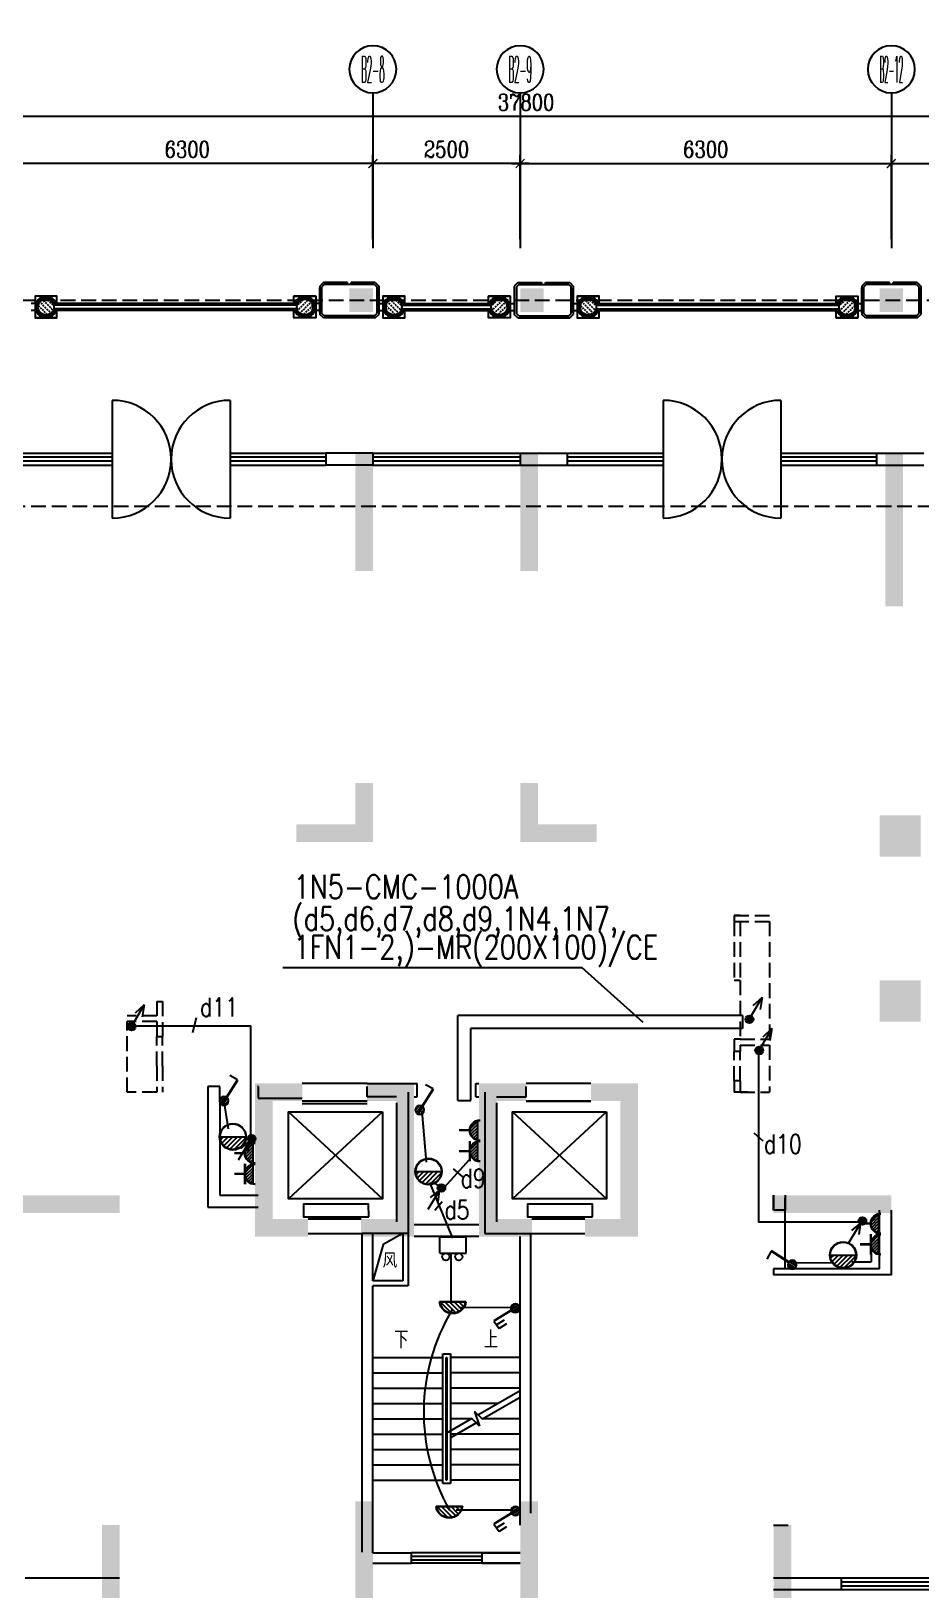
# Model space of a CAD drawing. Extents: x 3476 to 122276, y -94307 to -10307.
# Drawn here: x 74298 to 89398, y -79892 to -53423 of the extents above; entities that cross this region are included whole.
import ezdxf
from ezdxf.enums import TextEntityAlignment as Align

# ---------------------------------------------------------------- set-up
doc = ezdxf.new("R2010")
doc.units = 0
doc.header["$LTSCALE"] = 1000
doc.header["$MEASUREMENT"] = 0
doc.linetypes.add('DASH', pattern=[0.35, 0.25, -0.1])
doc.layers.get('0').update_dxf_attribs({"linetype": 'CONTINUOUS'})
doc.layers.get('DEFPOINTS').update_dxf_attribs({"linetype": 'CONTINUOUS'})
for name, color, linetype in [('AXIS', 7, 'CONTINUOUS'), ('AXIS_TEXT', 7, 'CONTINUOUS'), ('COLU', 2, 'CONTINUOUS'), ('COLUMN', 252, 'CONTINUOUS'), ('DJ', 4, 'CONTINUOUS'), ('KT', 7, 'CONTINUOUS'), ('STAIR', 7, 'CONTINUOUS'), ('WALL', 7, 'CONTINUOUS'), ('WINDOW', 7, 'CONTINUOUS'), ('WIRE', 1, 'CONTINUOUS'), ('信箱', 7, 'CONTINUOUS'), ('文字', 7, 'CONTINUOUS'), ('柱', 252, 'CONTINUOUS'), ('空调位', 7, 'CONTINUOUS'), ('首层', 7, 'CONTINUOUS')]:
    doc.layers.add(name, color=color, linetype=linetype)
doc.styles.add('_HZTXT', font='txt.shx', dxfattribs={"width": 0.8, "bigfont": 'hztxt.shx'})
doc.styles.add('COMPLEX', font='COMPLEX.shx', dxfattribs={"width": 0.8})
doc.styles.add('DIM_FONT', font='romanc.shx', dxfattribs={"width": 0.8})
doc.styles.add('HZTXT', font='txt.shx', dxfattribs={"width": 0.5, "bigfont": 'hztxt.shx'})
doc.dimstyles.new('S100', dxfattribs={"dimtxt": 280, "dimasz": 150, "dimexe": 150, "dimexo": 150, "dimgap": 100, "dimtad": 1, "dimdec": 0, "dimzin": 0, "dimdsep": 46, "dimtxsty": 'DIM_FONT', "dimblk": '_DIMX', "dimblk1": 'ARCHTICK', "dimblk2": 'ARCHTICK', "dimsah": 1, "dimcen": 0.09, "dimdle": 150, "dimclrt": 7, "dimadec": 0, "dimazin": 0, "dimtfac": 1, "dimtdec": 0, "dimtix": 1, "dimtmove": 2, "dimatfit": 3, "dimldrblk": 'ARCHTICK', "dimfxl": 0, "dimtolj": 1, "dimtzin": 0, "dimarcsym": 0})

# ---------------------------------------------------------------- blocks, each defined once
blk = doc.blocks.new('_FZH')
blk.add_solid([(-0.5, -0.5), (0.5, -0.5), (-0.5, 0.5), (0.5, 0.5)])
blk = doc.blocks.new('_AXISO')
blk.add_circle((0, 0), 0.5)
at = {"layer": 'AXIS_TEXT', "style": 'COMPLEX', "width": 1.041667}
blk.add_attdef('A', text='', height=0.56, dxfattribs=at).set_placement((-0.25, -0.28), (0.25, -0.28), align=Align.FIT)
blk = doc.blocks.new('_ARCHTICK')
at = {"color": 0, "linetype": 'ByBlock', "const_width": 0.15}
blk.add_lwpolyline([(-0.5, -0.5), (0.5, 0.5)], dxfattribs=at)
blk = doc.blocks.new('*D854')
at = {"color": 0, "linetype": 'ByBlock'}
for p, q in [((63798, -76997), (63798, -74760)), ((101598, -76997), (101598, -74760)), ((101748, -74910), (63648, -74910))]:
    blk.add_line(p, q, dxfattribs=at)
at = {"layer": 'DEFPOINTS', "color": 0, "linetype": 'ByBlock'}
for p in [(63798, -74910), (63798, -77147), (101598, -77147)]:
    blk.add_point(p, dxfattribs=at)
at = {"color": 0, "linetype": 'ByBlock', "xscale": 150, "yscale": 150, "zscale": 150, "rotation": 180}
blk.add_blockref('_ARCHTICK', (63798, -74910), dxfattribs=at)
at = {"color": 0, "linetype": 'ByBlock', "xscale": 150, "yscale": 150, "zscale": 150}
blk.add_blockref('_ARCHTICK', (101598, -74910), dxfattribs=at)
at = {"color": 7, "linetype": 'ByBlock', "insert": (82698, -74670), "char_height": 280, "attachment_point": 5, "style": 'DIM_FONT'}
blk.add_mtext('\\A1;37800', dxfattribs=at)
blk = doc.blocks.new('_DIMX')
blk.add_line((-150, 0), (150, 0))
at = {"const_width": 50}
blk.add_lwpolyline([(-70, -70), (70, 70)], dxfattribs=at)
blk = doc.blocks.new('*D857')
at = {"color": 0, "linetype": 'ByBlock'}
for p, q in [((80098, -76997), (80098, -75560)), ((82598, -76997), (82598, -75560)), ((82748, -75710), (79948, -75710))]:
    blk.add_line(p, q, dxfattribs=at)
at = {"layer": 'DEFPOINTS', "color": 0, "linetype": 'ByBlock'}
for p in [(80098, -75710), (80098, -77147), (82598, -77147)]:
    blk.add_point(p, dxfattribs=at)
at = {"color": 0, "linetype": 'ByBlock', "xscale": 150, "yscale": 150, "zscale": 150, "rotation": 180}
blk.add_blockref('_ARCHTICK', (80098, -75710), dxfattribs=at)
at = {"color": 0, "linetype": 'ByBlock', "xscale": 150, "yscale": 150, "zscale": 150}
blk.add_blockref('_ARCHTICK', (82598, -75710), dxfattribs=at)
at = {"color": 7, "linetype": 'ByBlock', "insert": (81348, -75470), "char_height": 280, "attachment_point": 5, "style": 'DIM_FONT'}
blk.add_mtext('\\A1;2500', dxfattribs=at)
blk = doc.blocks.new('*D860')
at = {"color": 0, "linetype": 'ByBlock'}
for p, q in [((82598, -76997), (82598, -75560)), ((88898, -76997), (88898, -75560)), ((82448, -75710), (89048, -75710))]:
    blk.add_line(p, q, dxfattribs=at)
at = {"layer": 'DEFPOINTS', "color": 0, "linetype": 'ByBlock'}
for p in [(88898, -75710), (82598, -77147), (88898, -77147)]:
    blk.add_point(p, dxfattribs=at)
at = {"color": 0, "linetype": 'ByBlock', "xscale": 150, "yscale": 150, "zscale": 150, "rotation": 180}
blk.add_blockref('_ARCHTICK', (82598, -75710), dxfattribs=at)
at = {"color": 0, "linetype": 'ByBlock', "xscale": 150, "yscale": 150, "zscale": 150}
blk.add_blockref('_ARCHTICK', (88898, -75710), dxfattribs=at)
at = {"color": 7, "linetype": 'ByBlock', "insert": (85748, -75470), "char_height": 280, "attachment_point": 5, "style": 'DIM_FONT'}
blk.add_mtext('\\A1;6300', dxfattribs=at)
blk = doc.blocks.new('*D861')
at = {"color": 0, "linetype": 'ByBlock'}
for p, q in [((88898, -76997), (88898, -75560)), ((94998, -76997), (94998, -75560)), ((88748, -75710), (95148, -75710))]:
    blk.add_line(p, q, dxfattribs=at)
at = {"layer": 'DEFPOINTS', "color": 0, "linetype": 'ByBlock'}
for p in [(94998, -75710), (88898, -77147), (94998, -77147)]:
    blk.add_point(p, dxfattribs=at)
at = {"color": 0, "linetype": 'ByBlock', "xscale": 150, "yscale": 150, "zscale": 150, "rotation": 180}
blk.add_blockref('_ARCHTICK', (88898, -75710), dxfattribs=at)
at = {"color": 0, "linetype": 'ByBlock', "xscale": 150, "yscale": 150, "zscale": 150}
blk.add_blockref('_ARCHTICK', (94998, -75710), dxfattribs=at)
at = {"color": 7, "linetype": 'ByBlock', "insert": (91948, -75470), "char_height": 280, "attachment_point": 5, "style": 'DIM_FONT'}
blk.add_mtext('\\A1;6100', dxfattribs=at)
blk = doc.blocks.new('*D862')
at = {"color": 0, "linetype": 'ByBlock'}
for p, q in [((73798, -76997), (73798, -75560)), ((80098, -76997), (80098, -75560)), ((80248, -75710), (73648, -75710))]:
    blk.add_line(p, q, dxfattribs=at)
at = {"layer": 'DEFPOINTS', "color": 0, "linetype": 'ByBlock'}
for p in [(73798, -75710), (73798, -77147), (80098, -77147)]:
    blk.add_point(p, dxfattribs=at)
at = {"color": 0, "linetype": 'ByBlock', "xscale": 150, "yscale": 150, "zscale": 150, "rotation": 180}
blk.add_blockref('_ARCHTICK', (73798, -75710), dxfattribs=at)
at = {"color": 0, "linetype": 'ByBlock', "xscale": 150, "yscale": 150, "zscale": 150}
blk.add_blockref('_ARCHTICK', (80098, -75710), dxfattribs=at)
at = {"color": 7, "linetype": 'ByBlock', "insert": (76948, -75470), "char_height": 280, "attachment_point": 5, "style": 'DIM_FONT'}
blk.add_mtext('\\A1;6300', dxfattribs=at)
blk = doc.blocks.new('M_B0OPK')
for p, q in [((-0.5, 0.5), (0.5, 0.5)), ((0.5, 0.167), (-0.5, 0.167)), ((0.5, -0.167), (-0.5, -0.167)), ((-0.5, -0.5), (0.5, -0.5))]:
    blk.add_line(p, q)
blk = doc.blocks.new('*X707')
at = {"color": 0}
for p, q in [((-273, -61), (-246, -34)), ((-244, -138), (-140, -34)), ((-198, -198), (-34, -34)), ((-138, -244), (71, -35)), ((-61, -273), (177, -35)), ((41, -277), (283, -36))]:
    blk.add_line(p, q, dxfattribs=at)
blk = doc.blocks.new('K2211')
for p, q in [((-2.94, -0.33), (2.94, -0.35)), ((-2.94, -0.43), (2.94, -0.45))]:
    blk.add_line(p, q)
for radius, start, end in [(2.96, 186.3827, 353.1593), (2.86, 186.615, 352.9271)]:
    blk.add_arc((0, 0), radius, start, end)
at = {"xscale": 0.0098684210526315, "yscale": 0.0098684210526315, "zscale": 0.0098684210526315}
blk.add_blockref('*X707', (0, 0), dxfattribs=at)
blk = doc.blocks.new('吸顶灯')
at = {"layer": 'DJ', "xscale": -76.03200000000001, "yscale": 76.03200000000001, "zscale": 76.03200000000001}
blk.add_blockref('K2211', (-109, 374), dxfattribs=at)
blk = doc.blocks.new('应急灯')
at = {"layer": 'DJ'}
for p, q in [((-42, 627), (-42, 178)), ((-42, 627), (238, 627)), ((238, 627), (238, 178)), ((-42, 178), (238, 178))]:
    blk.add_line(p, q, dxfattribs=at)
for centre in [(-103, 524), (-103, 304)]:
    blk.add_circle(centre, 61.2, dxfattribs=at)
blk = doc.blocks.new('*X715')
at = {"color": 0}
for p, q in [((-100, 254), (-4, 350)), ((-85, 198), (52, 335)), ((-49, 163), (87, 299)), ((9, 150), (100, 241))]:
    blk.add_line(p, q, dxfattribs=at)
blk = doc.blocks.new('K2361')
for p, q in [((0.63, 1.76), (3.86, 4.99)), ((0.7, 1.68), (3.94, 4.92)), ((3.94, 4.92), (5.24, 3.43))]:
    blk.add_line(p, q)
blk.add_circle((0, 0.99), 0.987)
at = {"xscale": 0.0098684210526315, "yscale": 0.0098684210526315, "zscale": 0.0098684210526315}
blk.add_blockref('*X715', (0, -1.48), dxfattribs=at)
blk = doc.blocks.new('开关E')
at = {"layer": 'DJ'}
for p, q in [((-199, 218), (-305, 112)), ((-150, 162), (-256, 56))]:
    blk.add_line(p, q, dxfattribs=at)
at = {"layer": 'DJ', "xscale": 76.142592, "yscale": 76.142592, "zscale": 76.142592, "rotation": 180}
blk.add_blockref('K2361', (94, 374), dxfattribs=at)
blk = doc.blocks.new('*X748')
at = {"color": 0}
for p, q in [((-290, -78), (-212, 0)), ((-258, -152), (-106, 0)), ((-212, -212), (0, 0)), ((-152, -258), (106, 0)), ((-78, -290), (212, 0)), ((19, -299), (299, -19))]:
    blk.add_line(p, q, dxfattribs=at)
blk = doc.blocks.new('K2235')
blk.add_line((-2.96, 0), (2.96, 0))
for radius in [2.96, 2.86]:
    blk.add_circle((0, 0), radius)
at = {"xscale": 0.0098684210526315, "yscale": 0.0098684210526315, "zscale": 0.0098684210526315}
blk.add_blockref('*X748', (0, 0), dxfattribs=at)
blk = doc.blocks.new('A$C4FDD7255')
at = {"layer": 'DJ', "xscale": 76.03200000000001, "yscale": 76.03200000000001, "zscale": 76.03200000000001}
blk.add_blockref('K2235', (225, 225), dxfattribs=at)
blk = doc.blocks.new('*X710')
at = {"color": 0}
for p, q in [((-263, -529), (-33, -299)), ((-229, -406), (-188, -365)), ((-175, -529), (53, -301)), ((-87, -529), (121, -321)), ((2, -529), (178, -353)), ((90, -529), (224, -394)), ((179, -529), (262, -445)), ((267, -529), (289, -507))]:
    blk.add_line(p, q, dxfattribs=at)
blk = doc.blocks.new('K2303')
for p, q in [((-0.03, -2.63), (-0.03, 0.03)), ((0.07, -2.63), (0.07, 0.03)), ((-2.57, -4.69), (2.62, -4.69))]:
    blk.add_line(p, q)
for radius in [2.66, 2.56]:
    blk.add_arc((0.02, -5.3), radius, 0, 180)
at = {"xscale": 0.00888157894736835, "yscale": 0.00888157894736835, "zscale": 0.00888157894736835}
blk.add_blockref('*X710', (0, 0), dxfattribs=at)
blk = doc.blocks.new('*X712')
at = {"color": 0}
for p, q in [((-263, -529), (-33, -299)), ((-229, -406), (-188, -365)), ((-175, -529), (53, -301)), ((-87, -529), (121, -321)), ((2, -529), (178, -353)), ((90, -529), (224, -394)), ((179, -529), (262, -445)), ((267, -529), (289, -507))]:
    blk.add_line(p, q, dxfattribs=at)
blk = doc.blocks.new('K2307')
for p, q in [((-0.03, -2.63), (-0.03, 0.03)), ((0.07, -2.63), (0.07, 0.03)), ((-2.62, -2.6), (2.57, -2.6)), ((-2.62, -2.7), (2.57, -2.7)), ((-2.57, -4.69), (2.62, -4.69))]:
    blk.add_line(p, q)
for radius in [2.66, 2.56]:
    blk.add_arc((0.02, -5.3), radius, 0, 180)
at = {"xscale": 0.00888157894736835, "yscale": 0.00888157894736835, "zscale": 0.00888157894736835}
blk.add_blockref('*X712', (0, 0), dxfattribs=at)
blk = doc.blocks.new('插座')
at = {"layer": 'DJ', "xscale": 66.096, "yscale": 66.096, "zscale": 66.096, "rotation": 270}
for name, p in [('K2303', (-175, 270)), ('K2307', (-175, -84))]:
    blk.add_blockref(name, p, dxfattribs=at)
blk = doc.blocks.new('单极开关')
at = {"layer": 'DJ', "xscale": -76.142592, "yscale": 76.142592, "zscale": 76.142592, "rotation": 180.0000000000094}
blk.add_blockref('K2361', (-170, 90), dxfattribs=at)
blk = doc.blocks.new('111')
at = {"layer": 'DJ'}
for p, q in [((-101, 128), (89, 450)), ((89, 450), (-66, 307)), ((89, 450), (53, 247))]:
    blk.add_line(p, q, dxfattribs=at)
at = {"layer": 'DJ', "const_width": 67.2}
blk.add_lwpolyline([(-162, 82, 1), (-95, 82, 1)], format="xyb", close=True, dxfattribs=at)
at = {"layer": 'DJ'}
blk.add_circle((-126, 79), 67.2, dxfattribs=at)
blk = doc.blocks.new('1111')
at = {"layer": 'DJ'}
for p, q in [((-62, 71), (-254, -245)), ((-80, 65), (-212, -43)), ((-63, 62), (-86, -112))]:
    blk.add_line(p, q, dxfattribs=at)
at = {"layer": 'DJ', "const_width": 65.3}
blk.add_lwpolyline([(-58, 122, 1), (7, 122, 1)], format="xyb", close=True, dxfattribs=at)
at = {"layer": 'DJ'}
blk.add_circle((-23, 120), 65.3, dxfattribs=at)

msp = doc.modelspace()

# ---------------------------------------------------------------- hatches: boundary and pattern name
h = msp.add_hatch()
h.set_pattern_fill('天然石材', color=256, scale=244.712991, angle=180, style=0)
h.set_pattern_definition([(315, (137922.86, -59424.4), (-432.5955, -432.5955), []), (315, (137966.12, -59424.41), (-43.259554, -43.259554), [30.589124, -15.29456])])
h.paths.add_polyline_path([(74684.8, -58107.3, 1), (74414.8, -58107.3, 1)])
h = msp.add_hatch()
h.set_pattern_fill('天然石材', color=256, scale=244.712991, angle=180, style=0)
h.set_pattern_definition([(225, (15570.3, -59424.4), (432.5955, -432.5955), []), (225, (15527.024, -59424.41), (43.259554, -43.259554), [30.589124, -15.29456])])
h.paths.add_polyline_path([(79078.3, -58107.3, 1), (78808.3, -58107.3, 1)])
h = msp.add_hatch()
h.set_pattern_fill('天然石材', color=256, scale=244.712991, angle=180, style=0)
h.set_pattern_definition([(315, (143826.16, -59424.4), (-432.5955, -432.5955), []), (315, (143869.42, -59424.41), (-43.259554, -43.259554), [30.589124, -15.29456])])
h.paths.add_polyline_path([(80588.1, -58107.3, 1), (80318.1, -58107.3, 1)])
h = msp.add_hatch()
h.set_pattern_fill('天然石材', color=256, scale=244.712991, angle=180, style=0)
h.set_pattern_definition([(225, (18870.3, -59424.4), (432.5955, -432.5955), []), (225, (18827.024, -59424.41), (43.259554, -43.259554), [30.589124, -15.29456])])
h.paths.add_polyline_path([(82378.3, -58107.3, 1), (82108.3, -58107.3, 1)])
h = msp.add_hatch()
h.set_pattern_fill('天然石材', color=256, scale=244.712991, angle=180, style=0)
h.set_pattern_definition([(315, (147126.16, -59424.4), (-432.5955, -432.5955), []), (315, (147169.42, -59424.41), (-43.259554, -43.259554), [30.589124, -15.29456])])
h.paths.add_polyline_path([(83888.1, -58107.3, 1), (83618.1, -58107.3, 1)])
h = msp.add_hatch()
h.set_pattern_fill('天然石材', color=256, scale=244.712991, angle=180, style=0)
h.set_pattern_definition([(225, (24773.6, -59424.4), (432.5955, -432.5955), []), (225, (24730.324, -59424.41), (43.259554, -43.259554), [30.589124, -15.29456])])
h.paths.add_polyline_path([(88281.6, -58107.3, 1), (88011.6, -58107.3, 1)])
at = {"layer": '柱'}
h = msp.add_hatch(color=256, dxfattribs=at)
h.paths.add_polyline_path([(79798.2, -66192.3), (80098.2, -66192.3), (80098.2, -67192.3), (78798.2, -67192.3), (78798.2, -66892.3), (79798.2, -66892.3)])
h.paths.add_polyline_path([(64298.2, -60592.3), (63798.2, -60592.3), (63798.2, -63592.3), (64098.2, -63592.3), (64098.2, -60892.3), (64298.2, -60892.3)])
h.paths.add_polyline_path([(63798.2, -68192.3), (64098.2, -68192.3), (64098.2, -69692.3), (64298.2, -69692.3), (64298.2, -69992.3), (63798.2, -69992.3)])
h.paths.add_polyline_path([(70398.2, -73192.3), (70898.2, -73192.3), (70898.2, -75182.3), (70598.2, -75182.3), (70598.2, -73492.3), (70398.2, -73492.3)])
h.paths.add_polyline_path([(66398.2, -77892.3), (66698.2, -77892.3), (66698.2, -79592.3), (67048.2, -79592.3), (67048.2, -79892.3), (66398.2, -79892.3)])
h.paths.add_polyline_path([(66898.2, -74392.3), (66398.2, -74392.3), (66398.2, -75992.3), (66698.2, -75992.3), (66698.2, -74692.3), (66898.2, -74692.3)])
h.paths.add_polyline_path([(69598.2, -79592.3), (69598.2, -79892.3), (70998.2, -79892.3), (70998.2, -79592.3), (70398.2, -79592.3), (70398.2, -78892.3), (70098.2, -78892.3), (70098.2, -79592.3)])
h.paths.add_polyline_path([(75498.2, -78792.3), (75798.2, -78792.3), (75798.2, -80392.3), (75498.2, -80392.3)])
h.paths.add_polyline_path([(67498.2, -67442.3), (68198.2, -67442.3), (68198.2, -66742.3), (67498.2, -66742.3)])
h.paths.add_polyline_path([(67498.2, -70242.3), (68198.2, -70242.3), (68198.2, -69542.3), (67498.2, -69542.3)])
h.paths.add_polyline_path([(67198.2, -60592.3), (67998.2, -60592.3), (67998.2, -61892.3), (67998.2, -62092.3), (67698.2, -62092.3), (67698.2, -60892.3), (67198.2, -60892.3)])
h.paths.add_polyline_path([(75798.2, -73192.3), (75798.2, -73492.3), (73798.2, -73492.3), (73798.2, -73192.3)])
h.paths.add_polyline_path([(73298.2, -70242.3), (73998.2, -70242.3), (73998.2, -69542.3), (73298.2, -69542.3)])
h.paths.add_polyline_path([(73298.2, -67442.3), (73998.2, -67442.3), (73998.2, -66742.3), (73298.2, -66742.3)])
h.paths.add_polyline_path([(78898.2, -71592.3), (78898.2, -71292.3), (78098.2, -71292.3), (78098.2, -73892.3), (78998.2, -73892.3), (78998.2, -73592.3), (78398.2, -73592.3), (78398.2, -71592.3)])
h.paths.add_polyline_path([(78398.2, -71592.3), (78398.2, -73592.3)], flags=16)
h.paths.add_polyline_path([(73598.2, -63192.3), (73898.2, -63192.3), (73898.2, -60592.3), (73598.2, -60592.3)])
h.paths.add_polyline_path([(95498.2, -60592.3), (94698.2, -60592.3), (94698.2, -61892.3), (94698.2, -62092.3), (94998.2, -62092.3), (94998.2, -60892.3), (95498.2, -60892.3)])
h.paths.add_polyline_path([(95198.2, -67442.3), (94498.2, -67442.3), (94498.2, -66742.3), (95198.2, -66742.3)])
h.paths.add_polyline_path([(95198.2, -70242.3), (94498.2, -70242.3), (94498.2, -69542.3), (95198.2, -69542.3)])
h.paths.add_polyline_path([(92298.2, -73192.3), (91798.2, -73192.3), (91798.2, -75182.3), (92098.2, -75182.3), (92098.2, -73492.3), (92298.2, -73492.3)])
h.paths.add_polyline_path([(87198.2, -78792.3), (86898.2, -78792.3), (86898.2, -80392.3), (87198.2, -80392.3)])
h.paths.add_polyline_path([(82898.2, -78392.3), (82598.2, -78392.3), (82598.2, -80392.3), (82898.2, -80392.3)])
h.paths.add_polyline_path([(79798.2, -78392.3), (80098.2, -78392.3), (80098.2, -80392.3), (79798.2, -80392.3)])
h.paths.add_polyline_path([(93098.2, -79592.3), (93098.2, -79892.3), (91698.2, -79892.3), (91698.2, -79592.3), (92298.2, -79592.3), (92298.2, -78892.3), (92598.2, -78892.3), (92598.2, -79592.3)])
h.paths.add_polyline_path([(86898.2, -73192.3), (86898.2, -73492.3), (88898.2, -73492.3), (88898.2, -73192.3)])
h.paths.add_polyline_path([(82898.2, -66192.3), (82598.2, -66192.3), (82598.2, -67192.3), (83898.2, -67192.3), (83898.2, -66892.3), (82898.2, -66892.3)])
h.paths.add_polyline_path([(79998.2, -71592.3), (79998.2, -71292.3), (80798.2, -71292.3), (80798.2, -73892.3), (79898.2, -73892.3), (79898.2, -73592.3), (80498.2, -73592.3), (80498.2, -71592.3)])
h.paths.add_polyline_path([(82698.2, -71592.3), (82698.2, -71292.3), (81898.2, -71292.3), (81898.2, -73892.3), (82798.2, -73892.3), (82798.2, -73592.3), (82198.2, -73592.3), (82198.2, -71592.3)])
h.paths.add_polyline_path([(84298.2, -71592.3), (84298.2, -73592.3)], flags=16)
h.paths.add_polyline_path([(83798.2, -71592.3), (83798.2, -71292.3), (84598.2, -71292.3), (84598.2, -73892.3), (83698.2, -73892.3), (83698.2, -73592.3), (84298.2, -73592.3), (84298.2, -71592.3)])
h.paths.add_polyline_path([(79798.2, -62592.3), (80098.2, -62592.3), (80098.2, -60592.3), (79798.2, -60592.3)])
h.paths.add_polyline_path([(82898.2, -62592.3), (82598.2, -62592.3), (82598.2, -60592.3), (82898.2, -60592.3)])
h.paths.add_polyline_path([(89398.2, -70242.3), (88698.2, -70242.3), (88698.2, -69542.3), (89398.2, -69542.3)])
h.paths.add_polyline_path([(89398.2, -67442.3), (88698.2, -67442.3), (88698.2, -66742.3), (89398.2, -66742.3)])
h.paths.add_polyline_path([(89098.2, -63192.3), (88798.2, -63192.3), (88798.2, -60592.3), (89098.2, -60592.3)])
h.paths.add_polyline_path([(96298.2, -77892.3), (95998.2, -77892.3), (95998.2, -79592.3), (95648.2, -79592.3), (95648.2, -79892.3), (96298.2, -79892.3)])
h.paths.add_polyline_path([(95798.2, -74392.3), (96298.2, -74392.3), (96298.2, -75992.3), (95998.2, -75992.3), (95998.2, -74692.3), (95798.2, -74692.3)])
h.paths.add_polyline_path([(98398.2, -60592.3), (98898.2, -60592.3), (98898.2, -63592.3), (98598.2, -63592.3), (98598.2, -60892.3), (98398.2, -60892.3)])
h.paths.add_polyline_path([(98898.2, -68192.3), (98598.2, -68192.3), (98598.2, -69692.3), (98398.2, -69692.3), (98398.2, -69992.3), (98898.2, -69992.3)])
edge = h.paths.add_edge_path()
edge.add_line((61332.4, -60592.3), (99929, -60592.3))
edge = h.paths.add_edge_path()
edge.add_line((98898.2, -82697.2), (98898.2, -56401.3))

# ---------------------------------------------------------------- linework, layer by layer
for p, q in [((74734.7, -57922.4), (74364.9, -57922.4)), ((79128.2, -57922.4), (78758.4, -57922.4)), ((80268.2, -57922.4), (80638, -57922.4)), ((82428.2, -57922.4), (82058.4, -57922.4)), ((83568.2, -57922.4), (83938, -57922.4)), ((87961.7, -57922.4), (88331.5, -57922.4)), ((74734.7, -58292.2), (74364.9, -58292.2)), ((79128.2, -58292.2), (78758.4, -58292.2)), ((80268.2, -58292.2), (80638, -58292.2)), ((82428.2, -58292.2), (82058.4, -58292.2)), ((83568.2, -58292.2), (83938, -58292.2)), ((87961.7, -58292.2), (88331.5, -58292.2)), ((75673.2, -59692.5), (75673.2, -61692.5)), ((77673.2, -59692.5), (77673.2, -61692.5)), ((85023.2, -59692.5), (85023.2, -61692.5)), ((87023.2, -59692.5), (87023.2, -61692.5)), ((80098.2, -60592.3), (82598.2, -60592.3)), ((82598.2, -60659.1), (80098.2, -60659.1)), ((82598.2, -60725.9), (80098.2, -60725.9)), ((80098.2, -60792.7), (82598.2, -60792.7)), ((81948.2, -79262.3), (80748.2, -79262.3)), ((80748.2, -79322.3), (81948.2, -79322.3)), ((80748.2, -79382.3), (81948.2, -79382.3)), ((81948.2, -79442.3), (80748.2, -79442.3)), ((90548.2, -79692.3), (88048.2, -79692.3)), ((88048.2, -79759), (90548.2, -79759)), ((88048.2, -79825.7), (90548.2, -79825.7)), ((90548.2, -79892.3), (88048.2, -79892.3))]:
    msp.add_line(p, q)
for points in [[(74734.7, -58077.4), (74734.7, -57922.4), (74364.9, -57922.4), (74364.9, -58292.2), (74734.7, -58292.2), (74734.7, -58137.4)], [(78758.4, -58077.4), (78758.4, -57922.4), (79128.2, -57922.4), (79128.2, -58292.2), (78758.4, -58292.2), (78758.4, -58137.4)], [(80638, -58077.4), (80638, -57922.4), (80268.2, -57922.4), (80268.2, -58292.2), (80638, -58292.2), (80638, -58137.4)], [(82058.4, -58077.4), (82058.4, -57922.4), (82428.2, -57922.4), (82428.2, -58292.2), (82058.4, -58292.2), (82058.4, -58137.4)], [(83938, -58077.4), (83938, -57922.4), (83568.2, -57922.4), (83568.2, -58292.2), (83938, -58292.2), (83938, -58137.4)], [(87961.7, -58077.4), (87961.7, -57922.4), (88331.5, -57922.4), (88331.5, -58292.2), (87961.7, -58292.2), (87961.7, -58137.4)]]:
    msp.add_lwpolyline(points)
for centre in [(74549.8, -58107.3), (78943.3, -58107.3), (80453.1, -58107.3), (82243.3, -58107.3), (83753.1, -58107.3), (88146.6, -58107.3)]:
    msp.add_circle(centre, 135)
for centre, radius, start, end in [((74549.8, -58107.3), 180.2, 9.56143, 350.39278), ((74549.8, -58107.3), 165.2, 10.43901, 349.5109), ((74549.8, -58107.3), 160.2, 10.76869, 349.1796), ((74549.8, -58107.3), 144.8, 11.92953, 348.01304), ((78943.3, -58107.3), 180.2, 189.60722, 170.43857), ((78943.3, -58107.3), 165.2, 190.4891, 169.56099), ((78943.3, -58107.3), 160.2, 190.8204, 169.23131), ((78943.3, -58107.3), 144.8, 191.98696, 168.07047), ((80453.1, -58107.3), 180.2, 9.56143, 350.39278), ((80453.1, -58107.3), 165.2, 10.43901, 349.5109), ((80453.1, -58107.3), 160.2, 10.76869, 349.1796), ((80453.1, -58107.3), 144.8, 11.92953, 348.01304), ((82243.3, -58107.3), 180.2, 189.60722, 170.43857), ((82243.3, -58107.3), 165.2, 190.4891, 169.56099), ((82243.3, -58107.3), 160.2, 190.8204, 169.23131), ((82243.3, -58107.3), 144.8, 191.98696, 168.07047), ((83753.1, -58107.3), 180.2, 9.56143, 350.39278), ((83753.1, -58107.3), 165.2, 10.43901, 349.5109), ((83753.1, -58107.3), 160.2, 10.76869, 349.1796), ((83753.1, -58107.3), 144.8, 11.92953, 348.01304), ((88146.6, -58107.3), 180.2, 189.60722, 170.43857), ((88146.6, -58107.3), 165.2, 190.4891, 169.56099), ((88146.6, -58107.3), 160.2, 190.8204, 169.23131), ((88146.6, -58107.3), 144.8, 191.98696, 168.07047), ((75673.2, -60692.5), 1000, 270, 90), ((77673.2, -60692.5), 1000, 90, 270), ((85023.2, -60692.5), 1000, 270, 90), ((87023.2, -60692.5), 1000, 90, 270)]:
    msp.add_arc(centre, radius, start, end)
at = {"layer": 'AXIS'}
for p, q in [((80098.2, -54470.8), (80098.2, -57108.8)), ((82598.2, -54470.8), (82598.2, -57108.8)), ((88898.2, -54470.8), (88898.2, -57108.8))]:
    msp.add_line(p, q, dxfattribs=at)
at = {"layer": 'DJ'}
for p, q in [((78567.8, -69326.1), (83647, -69326.1)), ((84683.5, -70258.3), (83647, -69326.1)), ((86369, -70141.8), (81538.2, -70141.8)), ((81538.2, -71584.4), (81538.2, -70141.8)), ((86369, -70141.8), (86369, -70361.8)), ((77097.7, -70178.4), (77036.8, -70434.4)), ((81758.2, -71584.4), (81758.2, -70361.8)), ((86369, -70361.8), (81758.2, -70361.8)), ((81538.2, -71584.4), (81758.2, -71584.4)), ((86721.3, -72275.5), (86568.2, -72137.7)), ((81622.2, -72881.2), (81469.1, -72743.5)), ((81276.3, -73302.4), (81147.1, -73451.2))]:
    msp.add_line(p, q, dxfattribs=at)
at = {"layer": 'KT', "linetype": 'DASH'}
msp.add_line((63798.2, -61492.3), (94998.2, -61492.3), dxfattribs=at)
at = {"layer": 'STAIR'}
for p, q in [((80098.2, -75947.3), (81283.2, -75947.3)), ((81283.2, -78087.3), (81283.2, -75887.3)), ((81283.2, -75887.3), (81413.2, -75887.3)), ((81343.2, -78027.3), (81343.2, -75947.3)), ((81343.2, -75947.3), (81353.2, -75947.3)), ((81353.2, -75947.3), (81353.2, -78027.3)), ((81413.2, -75887.3), (81413.2, -78087.3)), ((82598.2, -75947.3), (81413.2, -75947.3)), ((80098.2, -76207.3), (81283.2, -76207.3)), ((82598.2, -76207.3), (81413.2, -76207.3)), ((80098.2, -76467.3), (81283.2, -76467.3)), ((82598.2, -76467.3), (81413.2, -76467.3)), ((80098.2, -76727.3), (81283.2, -76727.3)), ((82222.3, -76727.3), (81413.2, -76727.3)), ((82598.2, -76510.3), (81882.1, -76923.7)), ((82598.2, -76625.8), (81956.2, -76996.4)), ((80098.2, -76987.3), (81283.2, -76987.3)), ((81776.3, -76984.8), (81369.9, -77222.3)), ((81778.8, -76987.3), (81413.2, -76987.3)), ((81909.6, -77115.7), (81776.3, -76984.8)), ((81822.9, -76865.6), (81909.6, -77115.7)), ((81956.2, -76996.4), (81822.9, -76865.6)), ((82598.2, -76987.3), (81946.9, -76987.3)), ((80098.2, -77247.3), (81283.2, -77247.3)), ((81882.9, -77038.7), (81413.2, -77312.8)), ((82598.2, -77247.3), (81413.2, -77247.3)), ((80098.2, -77507.3), (81283.2, -77507.3)), ((82598.2, -77507.3), (81413.2, -77507.3)), ((80098.2, -77767.3), (81283.2, -77767.3)), ((82598.2, -77767.3), (81413.2, -77767.3)), ((80098.2, -78027.3), (81283.2, -78027.3)), ((81353.2, -78027.3), (81343.2, -78027.3)), ((82598.2, -78027.3), (81413.2, -78027.3)), ((81413.2, -78087.3), (81283.2, -78087.3))]:
    msp.add_line(p, q, dxfattribs=at)
at = {"layer": 'WALL'}
for p, q in [((79258.2, -57692.3), (79198.2, -57752.3)), ((79668.2, -57692.3), (79258.2, -57692.3)), ((79668.2, -57727.3), (79668.2, -57692.3)), ((79728.2, -57727.3), (79728.2, -57692.3)), ((80138.2, -57692.3), (79728.2, -57692.3)), ((80138.2, -57692.3), (80198.2, -57752.3)), ((82558.2, -57692.3), (82498.2, -57752.3)), ((82558.2, -57692.3), (82968.2, -57692.3)), ((82968.2, -57727.3), (82968.2, -57692.3)), ((83028.2, -57692.3), (83438.2, -57692.3)), ((83028.2, -57727.3), (83028.2, -57692.3)), ((83438.2, -57692.3), (83498.2, -57752.3)), ((88458.2, -57692.3), (88398.2, -57752.3)), ((88868.2, -57692.3), (88458.2, -57692.3)), ((88868.2, -57727.3), (88868.2, -57692.3)), ((88928.2, -57727.3), (88928.2, -57692.3)), ((89338.2, -57692.3), (88928.2, -57692.3)), ((89338.2, -57692.3), (89398.2, -57752.3)), ((79198.2, -57752.3), (79198.2, -58232.3)), ((79198.2, -58202.3), (79198.2, -57782.3)), ((79272.7, -57727.3), (79233.2, -57766.8)), ((79233.2, -58217.8), (79233.2, -57766.8)), ((79668.2, -57727.3), (79272.7, -57727.3)), ((80123.7, -57727.3), (79668.2, -57727.3)), ((80123.7, -57727.3), (80163.2, -57766.8)), ((80163.2, -57766.8), (80163.2, -58217.8)), ((80198.2, -57752.3), (80198.2, -58232.3)), ((82498.2, -57752.3), (82498.2, -58232.3)), ((82572.7, -57727.3), (82533.2, -57766.8)), ((82533.2, -57766.8), (82533.2, -58217.8)), ((82572.7, -57727.3), (83028.2, -57727.3)), ((83028.2, -57727.3), (83423.7, -57727.3)), ((83423.7, -57727.3), (83463.2, -57766.8)), ((83463.2, -58217.8), (83463.2, -57766.8)), ((83498.2, -57752.3), (83498.2, -58232.3)), ((83498.2, -58202.3), (83498.2, -57782.3)), ((88398.2, -57752.3), (88398.2, -58232.3)), ((88398.2, -58202.3), (88398.2, -57782.3)), ((88472.7, -57727.3), (88433.2, -57766.8)), ((88433.2, -58217.8), (88433.2, -57766.8)), ((88868.2, -57727.3), (88472.7, -57727.3)), ((89323.7, -57727.3), (88868.2, -57727.3)), ((89323.7, -57727.3), (89363.2, -57766.8)), ((89363.2, -57766.8), (89363.2, -58217.8)), ((89398.2, -57752.3), (89398.2, -58232.3)), ((79272.7, -58257.3), (79233.2, -58217.8)), ((80123.7, -58257.3), (80163.2, -58217.8)), ((82572.7, -58257.3), (82533.2, -58217.8)), ((83423.7, -58257.3), (83463.2, -58217.8)), ((88472.7, -58257.3), (88433.2, -58217.8)), ((89323.7, -58257.3), (89363.2, -58217.8)), ((79258.2, -58292.3), (79198.2, -58232.3)), ((80138.2, -58292.3), (79258.2, -58292.3)), ((80123.7, -58257.3), (79272.7, -58257.3)), ((80138.2, -58292.3), (80198.2, -58232.3)), ((82558.2, -58292.3), (82498.2, -58232.3)), ((82558.2, -58292.3), (83438.2, -58292.3)), ((82572.7, -58257.3), (83423.7, -58257.3)), ((83438.2, -58292.3), (83498.2, -58232.3)), ((88458.2, -58292.3), (88398.2, -58232.3)), ((89338.2, -58292.3), (88458.2, -58292.3)), ((89323.7, -58257.3), (88472.7, -58257.3)), ((89338.2, -58292.3), (89398.2, -58232.3)), ((75673.2, -60592.3), (75673.2, -60792.7)), ((75673.2, -60592.3), (75673.2, -60792.7)), ((77673.2, -60592.3), (77673.2, -60792.7)), ((77673.2, -60592.3), (77673.2, -60792.7)), ((80098.2, -60592.3), (79298.2, -60592.3)), ((79298.2, -60592.3), (79298.2, -60792.7)), ((80098.2, -60592.3), (80098.2, -60792.7)), ((82598.2, -60592.3), (83398.2, -60592.3)), ((82598.2, -60592.3), (82598.2, -60792.7)), ((83398.2, -60592.3), (83398.2, -60792.7)), ((85023.2, -60592.3), (85023.2, -60792.7)), ((85023.2, -60592.3), (85023.2, -60792.7)), ((87023.2, -60592.3), (87023.2, -60792.7)), ((87023.2, -60592.3), (87023.2, -60792.7)), ((88648.2, -60592.3), (89448.2, -60592.3)), ((88648.2, -60592.3), (88648.2, -60792.7)), ((80098.2, -60792.7), (79298.2, -60792.7)), ((82598.2, -60792.7), (83398.2, -60792.7)), ((88648.2, -60792.7), (89448.2, -60792.7)), ((77298.2, -71342.3), (77298.2, -73392.3)), ((77498.2, -71342.3), (77298.2, -71342.3)), ((77498.2, -71592.3), (77498.2, -71342.3)), ((78148.2, -71342.3), (78139.4, -71342.3)), ((78148.2, -71342.3), (78148.2, -71542.3)), ((79998.2, -71292.3), (78898.2, -71292.3)), ((79998.2, -71292.3), (80848.2, -71292.3)), ((79998.2, -71522.3), (79998.2, -71342.3)), ((80698.2, -71442.3), (80698.2, -73842.3)), ((80848.2, -71522.3), (80848.2, -71292.3)), ((81848.2, -71292.3), (81898.2, -71292.3)), ((81848.2, -71522.3), (81848.2, -71292.3)), ((81998.2, -71442.3), (81998.2, -73842.3)), ((83798.2, -71292.3), (82698.2, -71292.3)), ((82698.2, -71522.3), (82698.2, -71342.3)), ((77498.2, -71592.3), (77498.2, -73192.3)), ((78148.2, -71542.3), (78898.2, -71542.3)), ((79998.2, -71592.3), (78898.2, -71592.3)), ((80498.2, -71522.3), (79998.2, -71522.3)), ((80498.2, -71622.3), (80498.2, -73642.3)), ((80798.2, -71522.3), (80848.2, -71522.3)), ((81848.2, -71522.3), (81898.2, -71522.3)), ((82198.2, -71522.3), (82698.2, -71522.3)), ((82198.2, -71622.3), (82198.2, -73642.3)), ((83798.2, -71592.3), (82698.2, -71592.3)), ((77498.2, -73192.3), (78148.2, -73192.3)), ((86898.2, -73442.3), (86898.2, -73192.3)), ((86898.2, -73192.3), (86898.2, -73442.3)), ((87098.2, -73192.3), (87098.2, -73442.3)), ((87098.2, -73442.3), (87098.2, -73242.3)), ((77298.2, -73392.3), (78148.2, -73392.3)), ((87098.2, -73442.3), (86898.2, -73442.3)), ((88698.2, -74442.3), (88698.2, -73442.3)), ((88898.2, -74542.3), (88898.2, -73442.3)), ((78998.2, -73592.3), (79898.2, -73592.3)), ((78998.2, -73842.3), (79898.2, -73842.3)), ((80698.2, -73842.3), (79908.2, -73842.3)), ((80698.2, -73842.3), (79908.2, -73842.3)), ((79918.2, -79252.3), (79918.2, -73842.3)), ((80098.2, -74642.3), (80098.2, -73842.3)), ((80098.2, -74642.3), (80098.2, -73842.3)), ((80608.2, -73842.3), (80608.2, -74642.3)), ((80608.2, -73842.3), (80608.2, -74642.3)), ((80698.2, -73842.3), (80698.2, -74732.3)), ((81898.2, -73692.3), (80798.2, -73692.3)), ((81998.2, -73842.3), (82788.2, -73842.3)), ((82598.2, -73842.3), (83698.2, -73842.3)), ((82778.2, -78592.3), (82778.2, -73842.3)), ((82798.2, -73592.3), (83698.2, -73592.3)), ((81898.2, -73892.3), (80798.2, -73892.3)), ((82598.2, -78792.3), (82598.2, -73892.3)), ((80608.2, -74642.3), (80098.2, -74642.3)), ((80608.2, -74642.3), (80098.2, -74642.3)), ((86898.2, -74442.3), (86898.2, -74542.3)), ((87098.2, -74442.3), (86898.2, -74442.3)), ((88898.2, -74542.3), (86898.2, -74542.3)), ((88698.2, -74442.3), (87098.2, -74442.3)), ((80698.2, -74732.3), (80098.2, -74732.3)), ((80698.2, -74732.3), (80098.2, -74732.3)), ((80098.2, -79262.3), (80098.2, -74732.3)), ((80098.2, -79262.3), (80748.2, -79262.3)), ((80748.2, -79262.3), (80748.2, -79442.3)), ((81948.2, -79262.3), (81948.2, -79442.3)), ((82598.2, -79262.3), (81948.2, -79262.3)), ((81948.2, -79262.3), (82598.2, -79262.3)), ((81948.2, -79262.3), (81948.2, -79442.3)), ((82598.2, -79262.3), (82098.2, -79262.3)), ((80098.2, -79442.3), (80748.2, -79442.3)), ((82598.2, -79442.3), (81948.2, -79442.3)), ((81948.2, -79442.3), (82598.2, -79442.3)), ((82598.2, -79442.3), (82098.2, -79442.3)), ((75798.2, -79692.3), (74198.2, -79692.3)), ((88048.2, -79692.3), (86898.2, -79692.3)), ((88048.2, -79892.3), (86898.2, -79892.3)), ((88048.2, -79692.3), (88048.2, -79892.3))]:
    msp.add_line(p, q, dxfattribs=at)
at = {"layer": 'WALL', "color": 251, "linetype": 'DASH'}
for p, q in [((86229.6, -68442.3), (86829.6, -68442.3)), ((86329.6, -68442.3), (86229.6, -68442.3)), ((86229.6, -68442.3), (86229.6, -68542.3)), ((86229.6, -68542.3), (86829.6, -68542.3)), ((86829.6, -68542.3), (86829.6, -70542.3)), ((86329.6, -69542.3), (86229.6, -69542.3)), ((76429.6, -70142.3), (75929.6, -70142.3)), ((76429.6, -69902.3), (76529.6, -69902.3)), ((76429.6, -69902.3), (76429.6, -70142.3)), ((76529.6, -69902.3), (76529.6, -70498.4)), ((75929.6, -71442.3), (75929.6, -70242.3)), ((76429.6, -70242.3), (75929.6, -70242.3)), ((76429.6, -70242.3), (76429.6, -70498.4)), ((76429.6, -70498.4), (76529.6, -70498.4)), ((86229.6, -70542.3), (86229.6, -70748.4)), ((86329.6, -70542.3), (86229.6, -70542.3)), ((86329.6, -70542.3), (86829.6, -70542.3)), ((86329.6, -70542.3), (86329.6, -70542.3)), ((86329.6, -70642.3), (86829.6, -70642.3)), ((86329.6, -70642.3), (86329.6, -70748.4)), ((86829.6, -70642.3), (86829.6, -71442.3)), ((76429.6, -70998.4), (76429.6, -71442.3)), ((76529.6, -70998.4), (76529.6, -71442.3)), ((76429.6, -71442.3), (75929.6, -71442.3)), ((86229.6, -71248.4), (86229.6, -71442.3)), ((86329.6, -71248.4), (86229.6, -71248.4)), ((86329.6, -71248.4), (86329.6, -71442.3)), ((86329.6, -71442.3), (86829.6, -71442.3))]:
    msp.add_line(p, q, dxfattribs=at)
at = {"layer": 'WALL', "color": 251}
msp.add_line((86329.6, -70748.4), (86229.6, -70748.4), dxfattribs=at)
at = {"layer": 'WALL', "linetype": 'DASH'}
msp.add_lwpolyline([(23494.8, -60981.8), (23856.5, -60198.6, -0.2924549), (27306.3, -57992.1), (27898.5, -57992.1), (103674, -57992.3)], format="xyb", dxfattribs=at)
at = {"layer": 'WINDOW'}
for p, q in [((74364.9, -58047.4), (74298.2, -58047.4)), ((74364.9, -58167.4), (74298.2, -58167.4)), ((78811.7, -58137.4), (74681.4, -58137.4)), ((78811.7, -58077.4), (74681.5, -58077.4)), ((78758.4, -58047.4), (74734.7, -58047.4)), ((78758.4, -58167.4), (74734.7, -58167.4)), ((79198.2, -58047.4), (79128.2, -58047.4)), ((79198.2, -58167.4), (79128.2, -58167.4)), ((80198.2, -58047.4), (80268.2, -58047.4)), ((80198.2, -58167.4), (80268.2, -58167.4)), ((80584.7, -58137.4), (82111.7, -58137.4)), ((80584.8, -58077.4), (82111.7, -58077.4)), ((80638, -58047.4), (82058.4, -58047.4)), ((80638, -58167.4), (82058.4, -58167.4)), ((82428.2, -58047.4), (82498.2, -58047.4)), ((82428.2, -58167.4), (82498.2, -58167.4)), ((83498.2, -58047.4), (83568.2, -58047.4)), ((83498.2, -58167.4), (83568.2, -58167.4)), ((83884.7, -58137.4), (88015, -58137.4)), ((83884.8, -58077.4), (88015, -58077.4)), ((83938, -58047.4), (87961.7, -58047.4)), ((83938, -58167.4), (87961.7, -58167.4)), ((88331.5, -58047.4), (88398.2, -58047.4)), ((88331.5, -58167.4), (88398.2, -58167.4)), ((78898.2, -71632.3), (79998.2, -71632.3)), ((78667.1, -71773), (80260.7, -73250)), ((80260.7, -71773), (78667.1, -73250)), ((80260.7, -71773), (78667.1, -73250)), ((78667.1, -71773), (80260.7, -73250)), ((82467.1, -71773), (84060.7, -73250)), ((84060.7, -71773), (82467.1, -73250)), ((84060.7, -71773), (82467.1, -73250)), ((82467.1, -71773), (84060.7, -73250)), ((87098.2, -74442.3), (87098.2, -73442.3))]:
    msp.add_line(p, q, dxfattribs=at)
at = {"layer": 'WINDOW', "color": 251, "linetype": 'DASH'}
for p, q in [((86229.6, -68542.3), (86229.6, -69542.3)), ((86329.6, -68542.3), (86329.6, -69542.3)), ((86329.6, -69542.3), (86329.6, -70542.3)), ((76429.6, -70998.4), (76429.6, -70498.4)), ((76529.6, -70998.4), (76529.6, -70498.4)), ((86229.6, -71248.4), (86229.6, -70748.4)), ((86329.6, -71248.4), (86329.6, -70748.4))]:
    msp.add_line(p, q, dxfattribs=at)
at = {"layer": 'WINDOW'}
for points in [[(80260.7, -71773), (80260.7, -73250), (78667.1, -73250), (78667.1, -71773)], [(84060.7, -71773), (84060.7, -73250), (82467.1, -73250), (82467.1, -71773)], [(80028, -73557.3), (80023, -73340.7), (78919.6, -73340.7), (78919.6, -73557.3)], [(83828, -73557.3), (83823, -73340.7), (82719.6, -73340.7), (82719.6, -73557.3)]]:
    msp.add_lwpolyline(points, close=True, dxfattribs=at)
at = {"layer": 'WIRE'}
for p, q in [((76006.7, -70315.7), (78023.6, -70315.7)), ((78023.6, -72224.4), (78023.6, -70315.7)), ((86641.7, -70757.1), (86641.7, -73646.4)), ((77566.5, -71602.2), (77643.5, -72063.8)), ((80928.8, -71769.8), (81002, -72632.4)), ((78008, -72236.7), (77886.8, -72200.4)), ((81315.3, -73054.5), (81738.4, -72586.7)), ((81453.2, -73922), (81062.1, -72975.7)), ((81232.5, -73046.6), (81131.3, -72969.9)), ((88414.2, -73646.4), (86641.7, -73646.4)), ((81423.2, -74188.2), (81423.2, -75037.4)), ((87276.6, -74336.3), (87895.7, -74337.1)), ((88224.8, -74320.9), (88555.7, -74320.9)), ((88555.7, -74136.6), (88555.7, -74320.9)), ((82492.7, -75096.7), (81559, -75102.5)), ((82478.5, -78540.4), (81510.1, -78540.4))]:
    msp.add_line(p, q, dxfattribs=at)
msp.add_arc((84323.8, -76874.4), 3363.9, 148.87691, 209.58315, dxfattribs=at)
at = {"layer": '信箱'}
msp.add_line((86898.2, -78792.3), (87148.2, -78792.3), dxfattribs=at)
at = {"layer": '空调位', "color": 251, "linetype": 'DASH'}
msp.add_line((86459.6, -71442.3), (86229.6, -71442.3), dxfattribs=at)
at = {"layer": '空调位'}
msp.add_lwpolyline([(80608.2, -73842.3), (80273.5, -74028.7), (80098.2, -74642.3)], dxfattribs=at)
msp.add_lwpolyline([(80608.2, -73842.3), (80273.5, -74028.7), (80098.2, -74642.3)], dxfattribs=at)
at = {"layer": '首层'}
msp.add_line((82698.2, -71592.3), (83798.2, -71592.3), dxfattribs=at)
msp.add_line((82698.2, -71592.3), (83798.2, -71592.3), dxfattribs=at)

# ---------------------------------------------------------------- block references
at = {"layer": 'AXIS'}
ref = msp.add_blockref('_AXISO', (80098.2, -54070.8), dxfattribs=dict(at, xscale=-800, yscale=800, zscale=800, rotation=180))
ref.add_attrib('A', 'B2-8', dxfattribs={"layer": 'AXIS_TEXT', "height": 448, "style": 'COMPLEX', "width": 0.228659}).set_placement((79898.2, -54294.8), (80298.2, -54294.8), align=Align.FIT)
ref = msp.add_blockref('_AXISO', (82598.2, -54070.8), dxfattribs=dict(at, xscale=-800, yscale=800, zscale=800, rotation=180))
ref.add_attrib('A', 'B2-9', dxfattribs={"layer": 'AXIS_TEXT', "height": 448, "style": 'COMPLEX', "width": 0.228659}).set_placement((82398.2, -54294.8), (82798.2, -54294.8), align=Align.FIT)
ref = msp.add_blockref('_AXISO', (88898.2, -54070.8), dxfattribs=dict(at, xscale=-800, yscale=800, zscale=800, rotation=180))
ref.add_attrib('A', 'B2-12', dxfattribs={"layer": 'AXIS_TEXT', "height": 448, "style": 'COMPLEX', "width": 0.193299}).set_placement((88698.2, -54294.8), (89098.2, -54294.8), align=Align.FIT)
at = {"layer": 'COLU', "xscale": -1}
for p in [(81391.3, -72359.6), (77574.2, -72747.7), (88197.1, -73942.4)]:
    msp.add_blockref('插座', p, dxfattribs=at)
at = {"layer": 'COLUMN', "xscale": 400, "yscale": 400, "zscale": 400}
for p in [(79898.2, -57992.3), (82798.2, -57992.3), (88898.2, -57992.3)]:
    msp.add_blockref('_FZH', p, dxfattribs=at)
at = {"layer": 'WALL'}
for p in [(77497.2, -72423.7), (80818, -73014.3), (87854.3, -74431.7)]:
    msp.add_blockref('A$C4FDD7255', p, dxfattribs=at)
at = {"layer": 'WINDOW', "xscale": -1625, "zscale": 1625, "rotation": 180}
for p, yscale in [((74860.7, -60692.5), 200.4193179844005), ((78485.7, -60692.5), 200.4193179859358), ((84210.7, -60692.5), 200.4193179844005), ((87835.7, -60692.5), 200.4193179859358)]:
    msp.add_blockref('M_B0OPK', p, dxfattribs=dict(at, yscale=yscale))
at = {"layer": 'WIRE'}
for name, p in [('111', (86615.7, -70283.3)), ('111', (76128.5, -70406.2)), ('111', (86781.9, -70811.5)), ('1111', (78062.7, -72353)), ('1111', (81285.1, -73187.1)), ('1111', (88431.2, -73748.1)), ('吸顶灯', (81561.5, -75350.8)), ('吸顶灯', (81503.1, -78822.2))]:
    msp.add_blockref(name, p, dxfattribs=at)
for name, p, rotation in [('单极开关', (77548.9, -71420.8), 102.3058811847634), ('单极开关', (80871.5, -71574.1), 102.3058811847634), ('应急灯', (81859.5, -74133.4), 89.99999999999999), ('单极开关', (87046.3, -74393), 192.3058811847633)]:
    msp.add_blockref(name, p, dxfattribs=dict(at, rotation=rotation))
at = {"layer": 'WIRE', "xscale": -1, "rotation": 256.5600757593132}
for p in [(82201.9, -75132.1), (82201.9, -78576.9)]:
    msp.add_blockref('开关E', p, dxfattribs=at)

# ---------------------------------------------------------------- texts
at = {"layer": 'DJ', "style": '_HZTXT', "width": 0.8}
for s, height, p in [('1N5-CMC-1000A', 400, (78754.3, -68152.2)), ('(d5,d6,d7,d8,d9,1N4,1N7,', 400, (78731.2, -68694)), ('1FN1-2,)-MR(200X100)/CE', 400, (78754.3, -69178.5)), ('d11', 320, (77162.4, -70156.9)), ('d10', 320, (86732.6, -72482.1)), ('d9', 320, (81585, -73064.7)), ('d5', 320, (81311.8, -73598.8))]:
    msp.add_text(s, height=height, dxfattribs=at).set_placement(p)
at = {"layer": '文字', "style": 'HZTXT', "width": 0.8}
for s, p in [('下', (80460.1, -75793.7)), ('上', (81984.9, -75793.7))]:
    msp.add_text(s, height=300, dxfattribs=at).set_placement(p)
at = {"layer": '空调位', "style": 'HZTXT'}
msp.add_text('风', height=250, dxfattribs=at).set_placement((80261.1, -74423.9))
msp.add_text('风', height=250, dxfattribs=at).set_placement((80261.1, -74423.9))

# ---------------------------------------------------------------- dimensions: what is measured, and where the dimension line sits
at = {"layer": 'AXIS'}
dim = msp.add_aligned_dim(p1=(101598.2, -57108.8), p2=(63798.2, -57108.8), distance=-2237.9, dimstyle='S100', dxfattribs=at)
dim.commit()
dim.dimension.update_dxf_attribs({"geometry": '*D854', "text_midpoint": (82698.2, -53423.4), "insert": (0, 20038.7)})
for base, p1, p2, picture, middle in [((73798.2, -55670.8), (80098.2, -57108.8), (73798.2, -57108.8), '*D862', (76948.2, -54223.4)), ((80098.2, -55670.8), (82598.2, -57108.8), (80098.2, -57108.8), '*D857', (81348.2, -54223.4)), ((88898.2, -55670.8), (82598.2, -57108.8), (88898.2, -57108.8), '*D860', (85748.2, -54223.4)), ((94998.2, -55670.8), (88898.2, -57108.8), (94998.2, -57108.8), '*D861', (91948.2, -54223.4))]:
    dim = msp.add_linear_dim(base=base, p1=p1, p2=p2, angle=180, dimstyle='S100', dxfattribs=at)
    dim.commit()
    dim.dimension.update_dxf_attribs({"geometry": picture, "text_midpoint": middle, "insert": (0, 20038.7)})

doc.saveas('drawing.dxf')
